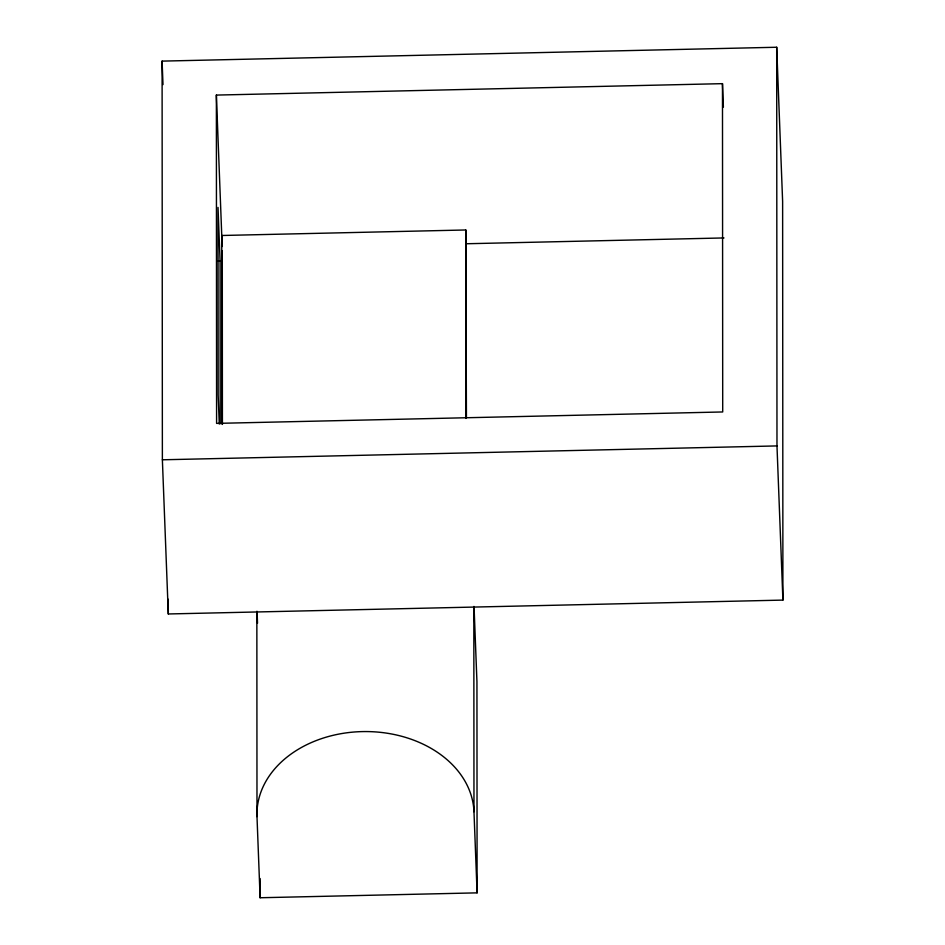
<?xml version="1.0" encoding="UTF-8"?>
<svg xmlns="http://www.w3.org/2000/svg" width="945" height="945" viewBox="0 0 945 945"><rect width="100%" height="100%" fill="white"/><g stroke="black" fill="none" stroke-linecap="round" stroke-linejoin="round"><path stroke-width="1.42" d="M162.091 61.118L776.695 47.25L782.625 201.427L782.909 600.099L168.304 613.966L162.375 459.79L162.091 61.118L163.001 84.613M722.476 83.656L722.712 411.961L216.594 423.384L216.37 95.079L722.476 83.656L723.386 107.151M466.428 417.466L465.779 229.978L221.756 235.494L221.886 423.927M466.31 243.751L723.988 237.939M217.196 261.222L220.09 261.151L218.023 207.416L218.153 394.963L219.275 424.01M162.375 459.79L776.979 445.922L776.695 47.25M256.851 611.415L256.993 816.634L260.111 897.75L477.095 892.86L476.941 681.735L474.047 606.513M776.979 445.922L782.909 600.099M473.823 606.525L473.977 811.731L477.095 892.86M257.075 611.415L257.524 623.216M216.37 95.079L222.181 246.503M465.779 229.978L465.909 418.422M260.099 878.555L260.111 897.75M222.288 250.72L222.406 424.447M220.09 261.151L220.209 423.797M168.293 599.248L168.304 613.966M256.993 816.634A108.533 82.628 0 0 1 362.313 731.595A108.533 82.628 0 0 1 473.977 811.731"/></g></svg>
